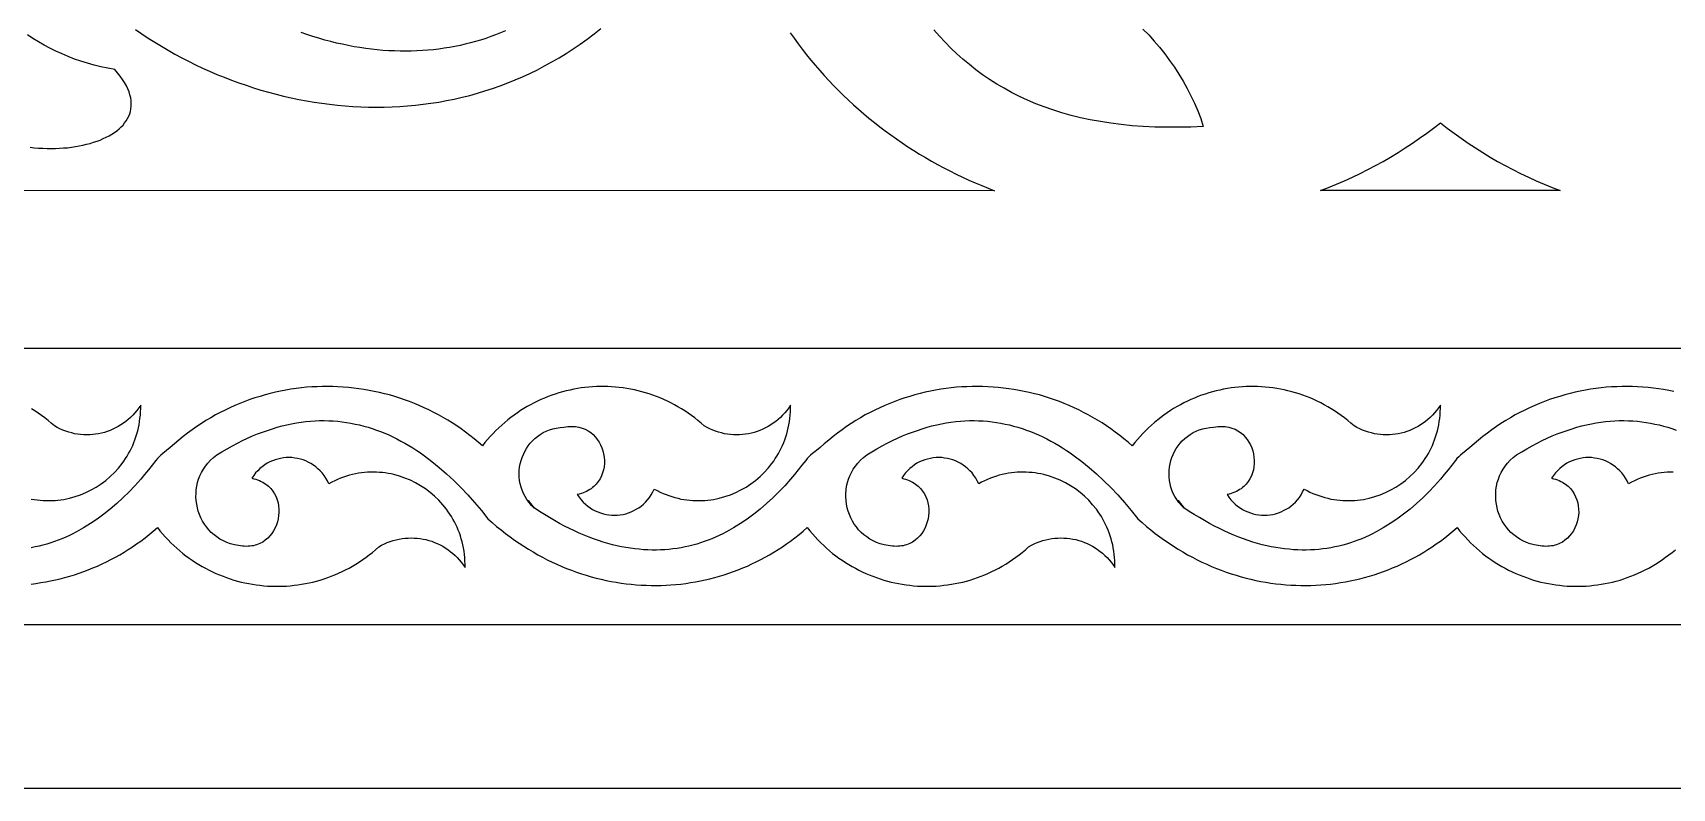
# Model space of a CAD drawing. Extents: x -445 to 570, y -1313 to 85.
# Drawn here: x -112 to 18.4, y -85 to -24.9 of the extents above; entities that cross this region are included whole.
import ezdxf

# ---------------------------------------------------------------- set-up
doc = ezdxf.new("R2010")
doc.units = 0
doc.layers.add('LAYER_1', color=18, linetype='CONTINUOUS')

msp = doc.modelspace()

# ---------------------------------------------------------------- linework, layer by layer
at = {"layer": 'LAYER_1'}
for points in [[(-445, -85), (445, -85), (445, 85), (-445, 85)], [(0, -32.1), (0.54, -32.52), (1.09, -32.93), (1.65, -33.33), (2.22, -33.72), (2.79, -34.1), (3.37, -34.47), (3.96, -34.82), (4.55, -35.17), (5.15, -35.5), (5.76, -35.82), (6.38, -36.13), (7, -36.42), (7.63, -36.71), (8.26, -36.98), (8.9, -37.25), (9.54, -37.49), (0, -37.49), (-9.54, -37.49), (-8.89, -37.25), (-8.26, -36.98), (-7.62, -36.71), (-7, -36.42), (-6.37, -36.13), (-5.76, -35.82), (-5.15, -35.5), (-4.55, -35.17), (-3.96, -34.82), (-3.37, -34.47), (-2.79, -34.1), (-2.21, -33.72), (-1.65, -33.33), (-1.09, -32.93), (-0.54, -32.52)]]:
    msp.add_lwpolyline(points, close=True, dxfattribs=at)
for points in [[(-103.81, -24.69), (-103.31, -25.03), (-102.79, -25.37), (-102.27, -25.7), (-101.75, -26.02), (-101.22, -26.33), (-100.68, -26.64), (-100.13, -26.93), (-99.58, -27.21), (-99.03, -27.49), (-98.47, -27.75), (-97.91, -28), (-97.34, -28.25), (-96.76, -28.48), (-96.18, -28.71), (-95.6, -28.92), (-95.01, -29.12), (-94.42, -29.32), (-93.83, -29.5), (-93.23, -29.67), (-92.63, -29.83), (-92.03, -29.98), (-91.43, -30.12), (-90.82, -30.24), (-90.21, -30.36), (-89.6, -30.46), (-88.98, -30.55), (-88.37, -30.63), (-87.75, -30.7), (-87.13, -30.76), (-86.51, -30.8), (-85.89, -30.83), (-85.27, -30.85), (-84.65, -30.86), (-84.02, -30.85), (-83.4, -30.83), (-82.78, -30.8), (-82.16, -30.76), (-81.54, -30.7), (-80.92, -30.63), (-80.3, -30.54), (-79.68, -30.45), (-79.06, -30.33), (-78.45, -30.21), (-77.83, -30.07), (-77.22, -29.92), (-76.61, -29.75), (-76.01, -29.57), (-75.4, -29.37), (-74.8, -29.16), (-74.2, -28.93), (-73.61, -28.69), (-73.01, -28.44), (-72.43, -28.17), (-71.84, -27.88), (-71.26, -27.58), (-70.69, -27.26), (-70.11, -26.93), (-69.55, -26.59), (-68.98, -26.22), (-68.43, -25.84), (-67.87, -25.45), (-67.33, -25.04), (-66.79, -24.61)], [(-23.66, -24.65), (-23.2, -25.12), (-22.76, -25.6), (-22.34, -26.1), (-21.93, -26.62), (-21.54, -27.14), (-21.16, -27.68), (-20.81, -28.23), (-20.47, -28.79), (-20.15, -29.37), (-19.85, -29.95), (-19.57, -30.55), (-19.31, -31.16), (-19.07, -31.77), (-18.86, -32.4), (-19.86, -32.44), (-20.84, -32.46), (-21.8, -32.46), (-22.73, -32.44), (-23.64, -32.4), (-24.53, -32.33), (-25.39, -32.24), (-26.23, -32.14), (-27.05, -32.01), (-27.85, -31.86), (-28.62, -31.7), (-29.38, -31.51), (-30.11, -31.31), (-30.82, -31.08), (-31.52, -30.84), (-32.19, -30.58), (-32.85, -30.3), (-33.49, -30.01), (-34.11, -29.69), (-34.71, -29.36), (-35.3, -29.02), (-35.86, -28.66), (-36.42, -28.28), (-36.95, -27.88), (-37.47, -27.47), (-37.98, -27.05), (-38.47, -26.61), (-38.95, -26.16), (-39.41, -25.69), (-39.86, -25.21), (-40.3, -24.72)], [(-51.74, -24.94), (-51.42, -25.38), (-51.1, -25.82), (-50.77, -26.26), (-50.43, -26.69), (-50.09, -27.11), (-49.74, -27.53), (-49.38, -27.94), (-49.02, -28.35), (-48.65, -28.75), (-48.27, -29.14), (-47.89, -29.53), (-47.5, -29.91), (-47.1, -30.29), (-46.7, -30.66), (-46.29, -31.02), (-45.88, -31.38), (-45.46, -31.73), (-45.03, -32.07), (-44.6, -32.41), (-44.16, -32.74), (-43.72, -33.07), (-43.27, -33.38), (-42.82, -33.69), (-42.36, -34), (-41.9, -34.3), (-41.43, -34.59), (-40.96, -34.87), (-40.48, -35.15), (-40, -35.41), (-39.51, -35.68), (-39.02, -35.93), (-38.52, -36.18), (-38.02, -36.42), (-37.52, -36.65), (-37.01, -36.87), (-36.49, -37.09), (-35.98, -37.3), (-35.46, -37.5), (-189.4, -37.49)], [(-112.2, -34.04), (-111.86, -34.08), (-111.52, -34.11), (-111.18, -34.13), (-110.84, -34.14), (-110.51, -34.14), (-110.18, -34.14), (-109.85, -34.12), (-109.53, -34.1), (-109.21, -34.08), (-108.89, -34.04), (-108.59, -33.99), (-108.28, -33.94), (-107.99, -33.88), (-107.7, -33.81), (-107.41, -33.74), (-107.14, -33.65), (-106.87, -33.56), (-106.62, -33.47), (-106.37, -33.36), (-106.13, -33.25), (-105.91, -33.13), (-105.69, -33.01), (-105.49, -32.87), (-105.3, -32.73), (-105.12, -32.59), (-104.96, -32.43), (-104.8, -32.28), (-104.67, -32.11), (-104.54, -31.94), (-104.44, -31.76), (-104.35, -31.58), (-104.27, -31.39), (-104.21, -31.19), (-104.17, -30.99), (-104.15, -30.78), (-104.15, -30.56), (-104.16, -30.34), (-104.19, -30.12), (-104.25, -29.89), (-104.32, -29.65), (-104.42, -29.41), (-104.53, -29.16), (-104.67, -28.91), (-104.83, -28.66), (-105.02, -28.39), (-105.23, -28.13), (-105.46, -27.86), (-106.01, -27.76), (-106.56, -27.64), (-107.1, -27.51), (-107.63, -27.37), (-108.15, -27.21), (-108.66, -27.03), (-109.16, -26.84), (-109.65, -26.63), (-110.14, -26.41), (-110.61, -26.18), (-111.07, -25.93), (-111.52, -25.67), (-111.97, -25.4), (-112.4, -25.11)], [(-74.38, -24.79), (-74.77, -24.95), (-75.16, -25.1), (-75.55, -25.25), (-75.95, -25.39), (-76.35, -25.52), (-76.75, -25.64), (-77.16, -25.75), (-77.57, -25.85), (-77.99, -25.95), (-78.41, -26.04), (-78.83, -26.11), (-79.25, -26.18), (-79.68, -26.24), (-80.11, -26.29), (-80.55, -26.33), (-80.98, -26.36), (-81.42, -26.39), (-81.87, -26.4), (-82.31, -26.41), (-82.76, -26.4), (-83.21, -26.39), (-83.66, -26.37), (-84.12, -26.34), (-84.57, -26.3), (-85.03, -26.25), (-85.49, -26.19), (-85.95, -26.12), (-86.42, -26.05), (-86.88, -25.96), (-87.35, -25.86), (-87.81, -25.76), (-88.28, -25.64), (-88.75, -25.52), (-89.22, -25.38), (-89.69, -25.24), (-90.17, -25.09), (-90.64, -24.93)], [(-206.79, -50.01), (-155.09, -50.01), (-103.39, -50.01), (-51.7, -50.01), (0, -50.01), (51.7, -50.01)], [(18.58, -53.45), (18.17, -53.37), (17.76, -53.3), (17.35, -53.24), (16.94, -53.19), (16.53, -53.14), (16.11, -53.11), (15.69, -53.08), (15.28, -53.07), (14.86, -53.06), (14.45, -53.07), (14.03, -53.08), (13.61, -53.1), (13.2, -53.13), (12.78, -53.18), (12.37, -53.23), (11.95, -53.29), (11.54, -53.36), (11.13, -53.43), (10.71, -53.52), (10.31, -53.62), (9.9, -53.73), (9.49, -53.85), (9.09, -53.97), (8.69, -54.11), (8.29, -54.26), (7.89, -54.41), (7.5, -54.58), (7.1, -54.75), (6.72, -54.94), (6.33, -55.13), (5.95, -55.33), (5.57, -55.55), (5.2, -55.77), (4.82, -56.01), (4.46, -56.25), (4.09, -56.5), (3.74, -56.77), (3.38, -57.04), (3.03, -57.32), (2.69, -57.61), (2.35, -57.92), (2.05, -58.16), (1.75, -58.4), (1.6, -58.53), (1.46, -58.66), (1.32, -58.79), (1.2, -58.94), (0.91, -59.33), (0.61, -59.7), (0.31, -60.07), (0, -60.43), (-0.46, -60.95), (-0.93, -61.44), (-1.41, -61.92), (-1.91, -62.38), (-2.41, -62.81), (-2.93, -63.22), (-3.46, -63.61), (-4, -63.97), (-4.55, -64.31), (-5.11, -64.63), (-5.39, -64.77), (-5.68, -64.91), (-5.97, -65.04), (-6.26, -65.17), (-6.56, -65.28), (-6.86, -65.39), (-7.16, -65.49), (-7.47, -65.59), (-7.77, -65.67), (-8.08, -65.75), (-8.4, -65.82), (-8.71, -65.88), (-9.03, -65.94), (-9.36, -65.98), (-9.68, -66.02), (-10.01, -66.04), (-10.34, -66.06), (-10.67, -66.07), (-11.01, -66.07), (-11.35, -66.06), (-11.69, -66.04), (-12.04, -66.01), (-12.39, -65.98), (-12.74, -65.93), (-13.09, -65.87), (-13.45, -65.8), (-13.81, -65.72), (-14.18, -65.64), (-14.54, -65.54), (-14.91, -65.43), (-15.28, -65.31), (-15.66, -65.18), (-16.04, -65.04), (-16.42, -64.88), (-16.8, -64.72), (-17.19, -64.54), (-17.58, -64.36), (-17.97, -64.16), (-18.37, -63.95), (-18.77, -63.73), (-19.17, -63.49), (-19.58, -63.25), (-19.99, -62.99), (-20.4, -62.72), (-20.87, -62.14), (-20.39, -62.74), (-20.6, -62.52), (-20.8, -62.3), (-20.97, -62.06), (-21.12, -61.82), (-21.25, -61.57), (-21.36, -61.32), (-21.44, -61.06), (-21.51, -60.8), (-21.56, -60.53), (-21.58, -60.27), (-21.59, -60), (-21.58, -59.74), (-21.55, -59.48), (-21.5, -59.22), (-21.44, -58.96), (-21.36, -58.71), (-21.26, -58.47), (-21.14, -58.23), (-21.01, -58), (-20.86, -57.78), (-20.7, -57.58), (-20.53, -57.38), (-20.34, -57.2), (-20.13, -57.03), (-19.91, -56.87), (-19.68, -56.73), (-19.44, -56.61), (-19.18, -56.51), (-18.91, -56.43), (-18.63, -56.37), (-18.34, -56.32), (-18.04, -56.3), (-17.87, -56.28), (-17.71, -56.25), (-17.56, -56.24), (-17.41, -56.24), (-17.26, -56.24), (-17.12, -56.25), (-16.98, -56.27), (-16.84, -56.3), (-16.58, -56.37), (-16.33, -56.47), (-16.11, -56.59), (-15.9, -56.73), (-15.7, -56.89), (-15.53, -57.08), (-15.37, -57.27), (-15.23, -57.49), (-15.11, -57.71), (-15.01, -57.94), (-14.93, -58.19), (-14.87, -58.43), (-14.83, -58.69), (-14.81, -58.94), (-14.81, -59.2), (-14.84, -59.45), (-14.88, -59.7), (-14.95, -59.94), (-15.04, -60.18), (-15.16, -60.41), (-15.3, -60.63), (-15.46, -60.83), (-15.65, -61.02), (-15.75, -61.1), (-15.86, -61.19), (-15.97, -61.26), (-16.09, -61.34), (-16.22, -61.4), (-16.36, -61.47), (-16.5, -61.52), (-16.65, -61.57), (-16.8, -61.62), (-16.96, -61.65), (-16.82, -61.87), (-16.66, -62.07), (-16.49, -62.25), (-16.32, -62.42), (-16.14, -62.58), (-15.94, -62.72), (-15.74, -62.84), (-15.54, -62.95), (-15.33, -63.04), (-15.11, -63.12), (-14.9, -63.19), (-14.67, -63.24), (-14.45, -63.27), (-14.23, -63.29), (-14, -63.3), (-13.77, -63.29), (-13.55, -63.27), (-13.33, -63.23), (-13.11, -63.18), (-12.89, -63.11), (-12.68, -63.03), (-12.47, -62.93), (-12.27, -62.83), (-12.07, -62.7), (-11.89, -62.57), (-11.71, -62.41), (-11.53, -62.25), (-11.37, -62.07), (-11.22, -61.88), (-11.08, -61.67), (-10.96, -61.45), (-10.84, -61.22), (-10.61, -61.34), (-10.38, -61.46), (-10.14, -61.56), (-9.91, -61.66), (-9.67, -61.74), (-9.43, -61.82), (-9.2, -61.89), (-8.96, -61.95), (-8.72, -62.01), (-8.48, -62.05), (-8.24, -62.08), (-8, -62.11), (-7.77, -62.13), (-7.53, -62.14), (-7.29, -62.14), (-7.06, -62.14), (-6.82, -62.12), (-6.59, -62.1), (-6.36, -62.08), (-6.13, -62.04), (-5.9, -62), (-5.67, -61.95), (-5.22, -61.82), (-4.78, -61.67), (-4.36, -61.49), (-3.94, -61.29), (-3.54, -61.06), (-3.15, -60.8), (-2.78, -60.53), (-2.43, -60.22), (-2.09, -59.9), (-1.78, -59.55), (-1.48, -59.19), (-1.34, -59), (-1.21, -58.8), (-1.08, -58.6), (-0.96, -58.39), (-0.85, -58.19), (-0.74, -57.97), (-0.64, -57.75), (-0.54, -57.53), (-0.46, -57.3), (-0.38, -57.07), (-0.3, -56.84), (-0.24, -56.6), (-0.18, -56.35), (-0.13, -56.11), (-0.09, -55.86), (-0.05, -55.6), (-0.03, -55.35), (-0.01, -55.09), (0, -54.82), (0, -54.56), (-0.15, -54.77), (-0.3, -54.97), (-0.46, -55.17), (-0.63, -55.35), (-0.81, -55.53), (-0.99, -55.69), (-1.18, -55.84), (-1.37, -55.99), (-1.58, -56.12), (-1.78, -56.25), (-2, -56.36), (-2.21, -56.46), (-2.43, -56.56), (-2.66, -56.64), (-2.88, -56.71), (-3.11, -56.77), (-3.35, -56.82), (-3.58, -56.86), (-3.82, -56.89), (-4.06, -56.9), (-4.3, -56.91), (-4.54, -56.9), (-4.78, -56.89), (-5.01, -56.86), (-5.25, -56.82), (-5.49, -56.76), (-5.73, -56.7), (-5.96, -56.62), (-6.19, -56.53), (-6.42, -56.43), (-6.65, -56.32), (-6.87, -56.2), (-7.12, -55.98), (-7.37, -55.77), (-7.63, -55.56), (-7.89, -55.37), (-8.15, -55.18), (-8.42, -55), (-8.69, -54.83), (-8.96, -54.67), (-9.24, -54.51), (-9.52, -54.37), (-9.8, -54.23), (-10.08, -54.1), (-10.37, -53.97), (-10.66, -53.86), (-10.95, -53.75), (-11.24, -53.65), (-11.53, -53.56), (-11.83, -53.48), (-12.13, -53.4), (-12.42, -53.33), (-12.72, -53.27), (-13.02, -53.22), (-13.33, -53.17), (-13.63, -53.14), (-13.93, -53.11), (-14.23, -53.08), (-14.54, -53.07), (-14.84, -53.06), (-15.14, -53.06), (-15.44, -53.07), (-15.75, -53.09), (-16.05, -53.11), (-16.35, -53.14), (-16.65, -53.18), (-16.95, -53.23), (-17.25, -53.28), (-17.54, -53.35), (-17.84, -53.41), (-18.13, -53.49), (-18.43, -53.57), (-18.72, -53.67), (-19, -53.76), (-19.29, -53.87), (-19.57, -53.98), (-19.85, -54.11), (-20.13, -54.23), (-20.41, -54.37), (-20.68, -54.51), (-20.95, -54.66), (-21.22, -54.82), (-21.48, -54.98), (-21.74, -55.16), (-21.99, -55.34), (-22.25, -55.52), (-22.49, -55.72), (-22.74, -55.92), (-22.98, -56.13), (-23.21, -56.34), (-23.44, -56.56), (-23.67, -56.79), (-23.89, -57.03), (-24.1, -57.27), (-24.31, -57.52), (-24.52, -57.78), (-24.84, -57.49), (-25.18, -57.22), (-25.51, -56.95), (-25.86, -56.69), (-26.21, -56.44), (-26.56, -56.2), (-26.92, -55.96), (-27.28, -55.74), (-27.64, -55.52), (-28.01, -55.32), (-28.39, -55.12), (-28.76, -54.93), (-29.14, -54.75), (-29.53, -54.58), (-29.92, -54.42), (-30.31, -54.26), (-30.7, -54.12), (-31.1, -53.99), (-31.5, -53.86), (-31.9, -53.74), (-32.3, -53.64), (-32.71, -53.54), (-33.11, -53.45), (-33.52, -53.37), (-33.93, -53.3), (-34.34, -53.24), (-34.76, -53.19), (-35.17, -53.14), (-35.59, -53.11), (-36, -53.08), (-36.42, -53.07), (-36.83, -53.06), (-37.25, -53.07), (-37.67, -53.08), (-38.08, -53.1), (-38.5, -53.13), (-38.92, -53.18), (-39.33, -53.23), (-39.75, -53.29), (-40.16, -53.36), (-40.57, -53.43), (-40.98, -53.52), (-41.39, -53.62), (-41.8, -53.73), (-42.2, -53.85), (-42.61, -53.97), (-43.01, -54.11), (-43.41, -54.26), (-43.81, -54.41), (-44.2, -54.58), (-44.59, -54.75), (-44.98, -54.94), (-45.37, -55.13), (-45.75, -55.33), (-46.13, -55.55), (-46.5, -55.77), (-46.87, -56.01), (-47.24, -56.25), (-47.6, -56.5), (-47.96, -56.77), (-48.31, -57.04), (-48.66, -57.32), (-49.01, -57.61), (-49.35, -57.92), (-49.64, -58.16), (-49.95, -58.4), (-50.1, -58.53), (-50.24, -58.66), (-50.37, -58.79), (-50.49, -58.94), (-50.79, -59.33), (-51.08, -59.7), (-51.39, -60.07), (-51.7, -60.43), (-52.16, -60.95), (-52.63, -61.44), (-53.11, -61.92), (-53.6, -62.38), (-54.11, -62.81), (-54.63, -63.22), (-55.15, -63.61), (-55.69, -63.97), (-56.24, -64.31), (-56.8, -64.63), (-57.09, -64.77), (-57.38, -64.91), (-57.67, -65.04), (-57.96, -65.17), (-58.26, -65.28), (-58.56, -65.39), (-58.86, -65.49), (-59.16, -65.59), (-59.47, -65.67), (-59.78, -65.75), (-60.09, -65.82), (-60.41, -65.88), (-60.73, -65.94), (-61.05, -65.98), (-61.38, -66.02), (-61.71, -66.04), (-62.04, -66.06), (-62.37, -66.07), (-62.71, -66.07), (-63.05, -66.06), (-63.39, -66.04), (-63.74, -66.01), (-64.08, -65.98), (-64.44, -65.93), (-64.79, -65.87), (-65.15, -65.8), (-65.51, -65.72), (-65.87, -65.64), (-66.24, -65.54), (-66.61, -65.43), (-66.98, -65.31), (-67.36, -65.18), (-67.73, -65.04), (-68.12, -64.88), (-68.5, -64.72), (-68.89, -64.54), (-69.28, -64.36), (-69.67, -64.16), (-70.07, -63.95), (-70.47, -63.73), (-70.87, -63.49), (-71.28, -63.25), (-71.68, -62.99), (-72.1, -62.72), (-72.57, -62.14), (-72.08, -62.74), (-72.3, -62.52), (-72.49, -62.3), (-72.67, -62.06), (-72.82, -61.82), (-72.95, -61.57), (-73.05, -61.32), (-73.14, -61.06), (-73.21, -60.8), (-73.25, -60.53), (-73.28, -60.27), (-73.29, -60), (-73.28, -59.74), (-73.25, -59.48), (-73.2, -59.22), (-73.13, -58.96), (-73.05, -58.71), (-72.95, -58.47), (-72.84, -58.23), (-72.71, -58), (-72.56, -57.78), (-72.4, -57.58), (-72.22, -57.38), (-72.03, -57.2), (-71.83, -57.03), (-71.61, -56.87), (-71.38, -56.73), (-71.13, -56.61), (-70.88, -56.51), (-70.61, -56.43), (-70.33, -56.37), (-70.03, -56.32), (-69.73, -56.3), (-69.57, -56.28), (-69.41, -56.25), (-69.26, -56.24), (-69.1, -56.24), (-68.96, -56.24), (-68.81, -56.25), (-68.67, -56.27), (-68.54, -56.3), (-68.27, -56.37), (-68.03, -56.47), (-67.8, -56.59), (-67.59, -56.73), (-67.4, -56.89), (-67.22, -57.08), (-67.07, -57.27), (-66.93, -57.49), (-66.81, -57.71), (-66.71, -57.94), (-66.63, -58.19), (-66.57, -58.43), (-66.53, -58.69), (-66.51, -58.94), (-66.51, -59.2), (-66.53, -59.45), (-66.58, -59.7), (-66.65, -59.94), (-66.74, -60.18), (-66.85, -60.41), (-66.99, -60.63), (-67.15, -60.83), (-67.34, -61.02), (-67.44, -61.1), (-67.55, -61.19), (-67.67, -61.26), (-67.79, -61.34), (-67.92, -61.4), (-68.05, -61.47), (-68.2, -61.52), (-68.34, -61.57), (-68.5, -61.62), (-68.66, -61.65), (-68.51, -61.87), (-68.36, -62.07), (-68.19, -62.25), (-68.02, -62.42), (-67.83, -62.58), (-67.64, -62.72), (-67.44, -62.84), (-67.24, -62.95), (-67.03, -63.04), (-66.81, -63.12), (-66.59, -63.19), (-66.37, -63.24), (-66.15, -63.27), (-65.92, -63.29), (-65.7, -63.3), (-65.47, -63.29), (-65.25, -63.27), (-65.02, -63.23), (-64.8, -63.18), (-64.59, -63.11), (-64.37, -63.03), (-64.17, -62.93), (-63.97, -62.83), (-63.77, -62.7), (-63.58, -62.57), (-63.4, -62.41), (-63.23, -62.25), (-63.07, -62.07), (-62.92, -61.88), (-62.78, -61.67), (-62.65, -61.45), (-62.54, -61.22), (-62.31, -61.34), (-62.07, -61.46), (-61.84, -61.56), (-61.6, -61.66), (-61.37, -61.74), (-61.13, -61.82), (-60.89, -61.89), (-60.65, -61.95), (-60.42, -62.01), (-60.18, -62.05), (-59.94, -62.08), (-59.7, -62.11), (-59.46, -62.13), (-59.23, -62.14), (-58.99, -62.14), (-58.75, -62.14), (-58.52, -62.12), (-58.28, -62.1), (-58.05, -62.08), (-57.82, -62.04), (-57.59, -62), (-57.37, -61.95), (-56.92, -61.82), (-56.48, -61.67), (-56.05, -61.49), (-55.64, -61.29), (-55.23, -61.06), (-54.85, -60.8), (-54.48, -60.53), (-54.12, -60.22), (-53.79, -59.9), (-53.47, -59.55), (-53.18, -59.19), (-53.04, -59), (-52.91, -58.8), (-52.78, -58.6), (-52.66, -58.39), (-52.54, -58.19), (-52.44, -57.97), (-52.34, -57.75), (-52.24, -57.53), (-52.15, -57.3), (-52.07, -57.07), (-52, -56.84), (-51.93, -56.6), (-51.88, -56.35), (-51.83, -56.11), (-51.78, -55.86), (-51.75, -55.6), (-51.72, -55.35), (-51.71, -55.09), (-51.7, -54.82), (-51.7, -54.56), (-51.84, -54.77), (-52, -54.97), (-52.16, -55.17), (-52.33, -55.35), (-52.5, -55.53), (-52.69, -55.69), (-52.88, -55.84), (-53.07, -55.99), (-53.27, -56.12), (-53.48, -56.25), (-53.69, -56.36), (-53.91, -56.46), (-54.13, -56.56), (-54.35, -56.64), (-54.58, -56.71), (-54.81, -56.77), (-55.04, -56.82), (-55.28, -56.86), (-55.52, -56.89), (-55.75, -56.9), (-55.99, -56.91), (-56.23, -56.9), (-56.47, -56.89), (-56.71, -56.86), (-56.95, -56.82), (-57.19, -56.76), (-57.42, -56.7), (-57.66, -56.62), (-57.89, -56.53), (-58.12, -56.43), (-58.34, -56.32), (-58.57, -56.2), (-58.82, -55.98), (-59.07, -55.77), (-59.32, -55.56), (-59.58, -55.37), (-59.85, -55.18), (-60.11, -55), (-60.38, -54.83), (-60.66, -54.67), (-60.93, -54.51), (-61.21, -54.37), (-61.49, -54.23), (-61.78, -54.1), (-62.06, -53.97), (-62.35, -53.86), (-62.64, -53.75), (-62.94, -53.65), (-63.23, -53.56), (-63.53, -53.48), (-63.82, -53.4), (-64.12, -53.33), (-64.42, -53.27), (-64.72, -53.22), (-65.02, -53.17), (-65.32, -53.14), (-65.63, -53.11), (-65.93, -53.08), (-66.23, -53.07), (-66.53, -53.06), (-66.84, -53.06), (-67.14, -53.07), (-67.44, -53.09), (-67.74, -53.11), (-68.05, -53.14), (-68.35, -53.18), (-68.65, -53.23), (-68.94, -53.28), (-69.24, -53.35), (-69.54, -53.41), (-69.83, -53.49), (-70.12, -53.57), (-70.41, -53.67), (-70.7, -53.76), (-70.99, -53.87), (-71.27, -53.98), (-71.55, -54.11), (-71.83, -54.23), (-72.1, -54.37), (-72.38, -54.51), (-72.65, -54.66), (-72.91, -54.82), (-73.18, -54.98), (-73.43, -55.16), (-73.69, -55.34), (-73.94, -55.52), (-74.19, -55.72), (-74.43, -55.92), (-74.67, -56.13), (-74.91, -56.34), (-75.14, -56.56), (-75.36, -56.79), (-75.58, -57.03), (-75.8, -57.27), (-76.01, -57.52), (-76.21, -57.78), (-76.54, -57.49), (-76.87, -57.22), (-77.21, -56.95), (-77.55, -56.69), (-77.9, -56.44), (-78.25, -56.2), (-78.61, -55.96), (-78.97, -55.74), (-79.34, -55.52), (-79.71, -55.32), (-80.08, -55.12), (-80.46, -54.93), (-80.84, -54.75), (-81.23, -54.58), (-81.61, -54.42), (-82, -54.26), (-82.4, -54.12), (-82.79, -53.99), (-83.19, -53.86), (-83.59, -53.74), (-84, -53.64), (-84.4, -53.54), (-84.81, -53.45), (-85.22, -53.37), (-85.63, -53.3), (-86.04, -53.24), (-86.45, -53.19), (-86.87, -53.14), (-87.28, -53.11), (-87.7, -53.08), (-88.11, -53.07), (-88.53, -53.06), (-88.95, -53.07), (-89.36, -53.08), (-89.78, -53.1), (-90.2, -53.13), (-90.61, -53.18), (-91.03, -53.23), (-91.44, -53.29), (-91.86, -53.36), (-92.27, -53.43), (-92.68, -53.52), (-93.09, -53.62), (-93.5, -53.73), (-93.9, -53.85), (-94.31, -53.97), (-94.71, -54.11), (-95.11, -54.26), (-95.5, -54.41), (-95.9, -54.58), (-96.29, -54.75), (-96.68, -54.94), (-97.06, -55.13), (-97.44, -55.33), (-97.82, -55.55), (-98.2, -55.77), (-98.57, -56.01), (-98.94, -56.25), (-99.3, -56.5), (-99.66, -56.77), (-100.01, -57.04), (-100.36, -57.32), (-100.7, -57.61), (-101.04, -57.92), (-101.34, -58.16), (-101.64, -58.4), (-101.79, -58.53), (-101.93, -58.66), (-102.07, -58.79), (-102.19, -58.94), (-102.48, -59.33), (-102.78, -59.7), (-103.08, -60.07), (-103.39, -60.43), (-103.85, -60.95), (-104.32, -61.44), (-104.81, -61.92), (-105.3, -62.38), (-105.81, -62.81), (-106.32, -63.22), (-106.85, -63.61), (-107.39, -63.97), (-107.94, -64.31), (-108.5, -64.63), (-108.78, -64.77), (-109.07, -64.91), (-109.36, -65.04), (-109.66, -65.17), (-109.95, -65.28), (-110.25, -65.39), (-110.55, -65.49), (-110.86, -65.59), (-111.17, -65.67), (-111.48, -65.75), (-111.79, -65.82), (-112.11, -65.88)], [(-112.11, -62.01), (-111.87, -62.05), (-111.64, -62.08), (-111.4, -62.11), (-111.16, -62.13), (-110.92, -62.14), (-110.69, -62.14), (-110.45, -62.14), (-110.21, -62.12), (-109.98, -62.1), (-109.75, -62.08), (-109.52, -62.04), (-109.29, -62), (-109.06, -61.95), (-108.61, -61.82), (-108.18, -61.67), (-107.75, -61.49), (-107.33, -61.29), (-106.93, -61.06), (-106.54, -60.8), (-106.17, -60.53), (-105.82, -60.22), (-105.48, -59.9), (-105.17, -59.55), (-104.87, -59.19), (-104.74, -59), (-104.6, -58.8), (-104.48, -58.6), (-104.36, -58.39), (-104.24, -58.19), (-104.13, -57.97), (-104.03, -57.75), (-103.94, -57.53), (-103.85, -57.3), (-103.77, -57.07), (-103.7, -56.84), (-103.63, -56.6), (-103.57, -56.35), (-103.52, -56.11), (-103.48, -55.86), (-103.45, -55.6), (-103.42, -55.35), (-103.4, -55.09), (-103.39, -54.82), (-103.39, -54.56), (-103.54, -54.77), (-103.69, -54.97), (-103.85, -55.17), (-104.02, -55.35), (-104.2, -55.53), (-104.38, -55.69), (-104.57, -55.84), (-104.77, -55.99), (-104.97, -56.12), (-105.18, -56.25), (-105.39, -56.36), (-105.6, -56.46), (-105.83, -56.56), (-106.05, -56.64), (-106.28, -56.71), (-106.51, -56.77), (-106.74, -56.82), (-106.98, -56.86), (-107.21, -56.89), (-107.45, -56.9), (-107.69, -56.91), (-107.93, -56.9), (-108.17, -56.89), (-108.41, -56.86), (-108.65, -56.82), (-108.88, -56.76), (-109.12, -56.7), (-109.35, -56.62), (-109.59, -56.53), (-109.82, -56.43), (-110.04, -56.32), (-110.26, -56.2), (-110.51, -55.98), (-110.76, -55.77), (-111.02, -55.56), (-111.28, -55.37), (-111.54, -55.18), (-111.81, -55), (-112.08, -54.83)], [(-112.12, -68.77), (-111.73, -68.72), (-111.34, -68.66), (-110.95, -68.6), (-110.57, -68.52), (-110.18, -68.44), (-109.8, -68.35), (-109.42, -68.25), (-109.04, -68.15), (-108.67, -68.03), (-108.29, -67.91), (-107.92, -67.78), (-107.56, -67.64), (-107.19, -67.49), (-106.83, -67.34), (-106.47, -67.17), (-106.11, -67), (-105.76, -66.82), (-105.41, -66.64), (-105.06, -66.44), (-104.72, -66.24), (-104.38, -66.03), (-104.05, -65.81), (-103.72, -65.58), (-103.39, -65.35), (-103.05, -65.09), (-102.72, -64.83), (-102.39, -64.56), (-102.07, -64.28), (-101.86, -64.53), (-101.65, -64.78), (-101.44, -65.02), (-101.22, -65.26), (-100.99, -65.49), (-100.76, -65.71), (-100.53, -65.92), (-100.29, -66.13), (-100.04, -66.33), (-99.8, -66.52), (-99.54, -66.7), (-99.29, -66.88), (-99.03, -67.05), (-98.77, -67.21), (-98.5, -67.37), (-98.23, -67.52), (-97.96, -67.66), (-97.68, -67.8), (-97.41, -67.92), (-97.13, -68.04), (-96.84, -68.15), (-96.56, -68.26), (-96.27, -68.36), (-95.98, -68.45), (-95.69, -68.53), (-95.4, -68.61), (-95.1, -68.67), (-94.8, -68.73), (-94.51, -68.79), (-94.21, -68.83), (-93.91, -68.87), (-93.61, -68.9), (-93.31, -68.93), (-93.01, -68.94), (-92.7, -68.95), (-92.4, -68.95), (-92.1, -68.94), (-91.8, -68.93), (-91.5, -68.9), (-91.19, -68.87), (-90.89, -68.84), (-90.59, -68.79), (-90.29, -68.74), (-89.99, -68.68), (-89.7, -68.61), (-89.4, -68.53), (-89.11, -68.45), (-88.81, -68.36), (-88.52, -68.26), (-88.23, -68.15), (-87.94, -68.03), (-87.66, -67.91), (-87.38, -67.78), (-87.1, -67.64), (-86.82, -67.5), (-86.54, -67.34), (-86.27, -67.18), (-86, -67.01), (-85.73, -66.83), (-85.47, -66.64), (-85.21, -66.45), (-84.96, -66.25), (-84.71, -66.04), (-84.46, -65.82), (-84.24, -65.69), (-84.01, -65.58), (-83.78, -65.48), (-83.55, -65.39), (-83.31, -65.31), (-83.08, -65.25), (-82.84, -65.2), (-82.6, -65.16), (-82.36, -65.13), (-82.12, -65.11), (-81.88, -65.1), (-81.64, -65.11), (-81.41, -65.13), (-81.17, -65.15), (-80.93, -65.19), (-80.7, -65.24), (-80.47, -65.3), (-80.24, -65.37), (-80.02, -65.46), (-79.8, -65.55), (-79.58, -65.65), (-79.37, -65.77), (-79.16, -65.89), (-78.96, -66.02), (-78.77, -66.17), (-78.58, -66.32), (-78.39, -66.49), (-78.22, -66.66), (-78.05, -66.85), (-77.89, -67.04), (-77.73, -67.24), (-77.59, -67.45), (-77.59, -67.19), (-77.6, -66.93), (-77.61, -66.67), (-77.64, -66.41), (-77.67, -66.15), (-77.72, -65.9), (-77.77, -65.66), (-77.82, -65.42), (-77.89, -65.18), (-77.96, -64.94), (-78.04, -64.71), (-78.13, -64.48), (-78.23, -64.26), (-78.33, -64.04), (-78.43, -63.83), (-78.55, -63.62), (-78.67, -63.41), (-78.8, -63.21), (-78.93, -63.02), (-79.07, -62.83), (-79.36, -62.46), (-79.68, -62.11), (-80.01, -61.79), (-80.37, -61.49), (-80.74, -61.21), (-81.13, -60.95), (-81.53, -60.72), (-81.94, -60.52), (-82.37, -60.34), (-82.81, -60.19), (-83.26, -60.07), (-83.48, -60.02), (-83.71, -59.97), (-83.94, -59.94), (-84.17, -59.91), (-84.41, -59.89), (-84.64, -59.88), (-84.88, -59.87), (-85.12, -59.87), (-85.35, -59.88), (-85.59, -59.9), (-85.83, -59.93), (-86.07, -59.96), (-86.31, -60.01), (-86.54, -60.06), (-86.78, -60.12), (-87.02, -60.19), (-87.26, -60.27), (-87.49, -60.36), (-87.73, -60.45), (-87.96, -60.56), (-88.2, -60.67), (-88.43, -60.8), (-88.54, -60.56), (-88.67, -60.34), (-88.81, -60.13), (-88.96, -59.94), (-89.12, -59.76), (-89.29, -59.6), (-89.47, -59.45), (-89.66, -59.31), (-89.86, -59.19), (-90.06, -59.08), (-90.26, -58.98), (-90.48, -58.9), (-90.69, -58.84), (-90.91, -58.78), (-91.14, -58.75), (-91.36, -58.72), (-91.59, -58.71), (-91.81, -58.72), (-92.04, -58.74), (-92.26, -58.78), (-92.48, -58.83), (-92.7, -58.89), (-92.92, -58.97), (-93.13, -59.06), (-93.33, -59.17), (-93.53, -59.3), (-93.72, -59.44), (-93.91, -59.59), (-94.08, -59.76), (-94.25, -59.94), (-94.4, -60.14), (-94.55, -60.36), (-94.39, -60.4), (-94.23, -60.44), (-94.09, -60.49), (-93.94, -60.55), (-93.81, -60.61), (-93.68, -60.68), (-93.56, -60.75), (-93.44, -60.83), (-93.23, -61), (-93.05, -61.18), (-92.88, -61.39), (-92.74, -61.6), (-92.63, -61.83), (-92.54, -62.07), (-92.47, -62.31), (-92.42, -62.56), (-92.4, -62.82), (-92.4, -63.07), (-92.42, -63.33), (-92.46, -63.58), (-92.52, -63.83), (-92.6, -64.07), (-92.7, -64.3), (-92.82, -64.53), (-92.96, -64.74), (-93.11, -64.94), (-93.29, -65.12), (-93.48, -65.28), (-93.69, -65.43), (-93.92, -65.55), (-94.17, -65.64), (-94.29, -65.68), (-94.43, -65.72), (-94.56, -65.74), (-94.7, -65.76), (-94.85, -65.77), (-94.99, -65.78), (-95.15, -65.77), (-95.3, -65.76), (-95.46, -65.74), (-95.62, -65.71), (-95.94, -65.65), (-96.25, -65.57), (-96.55, -65.46), (-96.82, -65.34), (-97.09, -65.19), (-97.33, -65.03), (-97.56, -64.86), (-97.78, -64.66), (-97.98, -64.45), (-98.16, -64.23), (-98.33, -64), (-98.47, -63.76), (-98.6, -63.5), (-98.71, -63.24), (-98.81, -62.97), (-98.88, -62.7), (-98.94, -62.42), (-98.98, -62.14), (-99, -61.85), (-98.99, -61.57), (-98.97, -61.28), (-98.93, -61), (-98.87, -60.71), (-98.79, -60.44), (-98.68, -60.16), (-98.56, -59.9), (-98.41, -59.64), (-98.24, -59.39), (-98.05, -59.15), (-97.84, -58.92), (-97.6, -58.71), (-97.34, -58.5), (-96.93, -58.25), (-96.51, -58.01), (-96.1, -57.78), (-95.7, -57.57), (-95.29, -57.37), (-94.89, -57.18), (-94.49, -57), (-94.09, -56.84), (-93.7, -56.69), (-93.31, -56.55), (-92.92, -56.42), (-92.53, -56.31), (-92.15, -56.2), (-91.76, -56.11), (-91.39, -56.03), (-91.01, -55.96), (-90.63, -55.9), (-90.26, -55.86), (-89.89, -55.82), (-89.52, -55.8), (-89.16, -55.78), (-88.8, -55.78), (-88.44, -55.79), (-88.08, -55.8), (-87.72, -55.83), (-87.37, -55.87), (-87.02, -55.92), (-86.67, -55.98), (-86.33, -56.05), (-85.98, -56.12), (-85.64, -56.21), (-85.31, -56.31), (-84.97, -56.41), (-84.64, -56.53), (-84.31, -56.65), (-83.98, -56.78), (-83.65, -56.92), (-83.33, -57.07), (-83.01, -57.23), (-82.69, -57.4), (-82.37, -57.57), (-82.06, -57.76), (-81.75, -57.95), (-81.44, -58.15), (-81.13, -58.35), (-80.83, -58.57), (-80.23, -59.02), (-79.64, -59.5), (-79.06, -60.01), (-78.48, -60.54), (-77.92, -61.1), (-77.37, -61.69), (-76.83, -62.3), (-76.29, -62.93), (-75.77, -63.58), (-75.43, -63.89), (-75.08, -64.19), (-74.73, -64.47), (-74.37, -64.75), (-74.01, -65.02), (-73.65, -65.28), (-73.29, -65.53), (-72.92, -65.77), (-72.55, -66), (-72.18, -66.22), (-71.81, -66.44), (-71.43, -66.64), (-71.05, -66.84), (-70.67, -67.02), (-70.28, -67.2), (-69.9, -67.37), (-69.51, -67.53), (-69.12, -67.68), (-68.73, -67.82), (-68.34, -67.95), (-67.95, -68.07), (-67.56, -68.19), (-67.16, -68.3), (-66.77, -68.39), (-66.37, -68.48), (-65.97, -68.56), (-65.58, -68.63), (-65.18, -68.69), (-64.78, -68.75), (-64.38, -68.79), (-63.98, -68.83), (-63.59, -68.85), (-63.19, -68.87), (-62.79, -68.88), (-62.4, -68.89), (-62, -68.88), (-61.6, -68.86), (-61.21, -68.84), (-60.82, -68.81), (-60.43, -68.77), (-60.03, -68.72), (-59.65, -68.66), (-59.26, -68.6), (-58.87, -68.52), (-58.49, -68.44), (-58.11, -68.35), (-57.73, -68.25), (-57.35, -68.15), (-56.97, -68.03), (-56.6, -67.91), (-56.23, -67.78), (-55.86, -67.64), (-55.49, -67.49), (-55.13, -67.34), (-54.77, -67.17), (-54.42, -67), (-54.06, -66.82), (-53.71, -66.64), (-53.37, -66.44), (-53.03, -66.24), (-52.69, -66.03), (-52.35, -65.81), (-52.02, -65.58), (-51.7, -65.35), (-51.36, -65.09), (-51.02, -64.83), (-50.69, -64.56), (-50.37, -64.28), (-50.17, -64.53), (-49.96, -64.78), (-49.74, -65.02), (-49.52, -65.26), (-49.29, -65.49), (-49.06, -65.71), (-48.83, -65.92), (-48.59, -66.13), (-48.35, -66.33), (-48.1, -66.52), (-47.85, -66.7), (-47.59, -66.88), (-47.33, -67.05), (-47.07, -67.21), (-46.8, -67.37), (-46.54, -67.52), (-46.26, -67.66), (-45.99, -67.8), (-45.71, -67.92), (-45.43, -68.04), (-45.15, -68.15), (-44.86, -68.26), (-44.57, -68.36), (-44.28, -68.45), (-43.99, -68.53), (-43.7, -68.61), (-43.4, -68.67), (-43.11, -68.73), (-42.81, -68.79), (-42.51, -68.83), (-42.21, -68.87), (-41.91, -68.9), (-41.61, -68.93), (-41.31, -68.94), (-41.01, -68.95), (-40.71, -68.95), (-40.4, -68.94), (-40.1, -68.93), (-39.8, -68.9), (-39.5, -68.87), (-39.2, -68.84), (-38.9, -68.79), (-38.6, -68.74), (-38.3, -68.68), (-38, -68.61), (-37.7, -68.53), (-37.41, -68.45), (-37.12, -68.36), (-36.83, -68.26), (-36.54, -68.15), (-36.25, -68.03), (-35.96, -67.91), (-35.68, -67.78), (-35.4, -67.64), (-35.12, -67.5), (-34.85, -67.34), (-34.57, -67.18), (-34.3, -67.01), (-34.04, -66.83), (-33.78, -66.64), (-33.52, -66.45), (-33.26, -66.25), (-33.01, -66.04), (-32.76, -65.82), (-32.54, -65.69), (-32.31, -65.58), (-32.08, -65.48), (-31.85, -65.39), (-31.62, -65.31), (-31.38, -65.25), (-31.14, -65.2), (-30.91, -65.16), (-30.67, -65.13), (-30.43, -65.11), (-30.19, -65.1), (-29.95, -65.11), (-29.71, -65.13), (-29.47, -65.15), (-29.24, -65.19), (-29, -65.24), (-28.77, -65.3), (-28.55, -65.37), (-28.32, -65.46), (-28.1, -65.55), (-27.89, -65.65), (-27.67, -65.77), (-27.47, -65.89), (-27.27, -66.02), (-27.07, -66.17), (-26.88, -66.32), (-26.7, -66.49), (-26.52, -66.66), (-26.35, -66.85), (-26.19, -67.04), (-26.04, -67.24), (-25.89, -67.45), (-25.89, -67.19), (-25.9, -66.93), (-25.92, -66.67), (-25.94, -66.41), (-25.98, -66.15), (-26.02, -65.9), (-26.07, -65.66), (-26.13, -65.42), (-26.19, -65.18), (-26.27, -64.94), (-26.35, -64.71), (-26.43, -64.48), (-26.53, -64.26), (-26.63, -64.04), (-26.74, -63.83), (-26.85, -63.62), (-26.97, -63.41), (-27.1, -63.21), (-27.23, -63.02), (-27.37, -62.83), (-27.67, -62.46), (-27.98, -62.11), (-28.32, -61.79), (-28.67, -61.49), (-29.04, -61.21), (-29.43, -60.95), (-29.83, -60.72), (-30.25, -60.52), (-30.67, -60.34), (-31.11, -60.19), (-31.56, -60.07), (-31.79, -60.02), (-32.02, -59.97), (-32.25, -59.94), (-32.48, -59.91), (-32.71, -59.89), (-32.95, -59.88), (-33.18, -59.87), (-33.42, -59.87), (-33.66, -59.88), (-33.89, -59.9), (-34.13, -59.93), (-34.37, -59.96), (-34.61, -60.01), (-34.85, -60.06), (-35.09, -60.12), (-35.32, -60.19), (-35.56, -60.27), (-35.8, -60.36), (-36.03, -60.45), (-36.27, -60.56), (-36.5, -60.67), (-36.73, -60.8), (-36.85, -60.56), (-36.97, -60.34), (-37.11, -60.13), (-37.26, -59.94), (-37.43, -59.76), (-37.6, -59.6), (-37.78, -59.45), (-37.96, -59.31), (-38.16, -59.19), (-38.36, -59.08), (-38.57, -58.98), (-38.78, -58.9), (-39, -58.84), (-39.22, -58.78), (-39.44, -58.75), (-39.67, -58.72), (-39.89, -58.71), (-40.12, -58.72), (-40.34, -58.74), (-40.57, -58.78), (-40.79, -58.83), (-41.01, -58.89), (-41.22, -58.97), (-41.43, -59.06), (-41.64, -59.17), (-41.83, -59.3), (-42.03, -59.44), (-42.21, -59.59), (-42.39, -59.76), (-42.55, -59.94), (-42.71, -60.14), (-42.85, -60.36), (-42.69, -60.4), (-42.54, -60.44), (-42.39, -60.49), (-42.25, -60.55), (-42.11, -60.61), (-41.99, -60.68), (-41.86, -60.75), (-41.75, -60.83), (-41.54, -61), (-41.35, -61.18), (-41.19, -61.39), (-41.05, -61.6), (-40.93, -61.83), (-40.84, -62.07), (-40.77, -62.31), (-40.73, -62.56), (-40.7, -62.82), (-40.7, -63.07), (-40.72, -63.33), (-40.76, -63.58), (-40.82, -63.83), (-40.9, -64.07), (-41, -64.3), (-41.12, -64.53), (-41.26, -64.74), (-41.42, -64.94), (-41.59, -65.12), (-41.79, -65.28), (-42, -65.43), (-42.22, -65.55), (-42.47, -65.64), (-42.6, -65.68), (-42.73, -65.72), (-42.87, -65.74), (-43.01, -65.76), (-43.15, -65.77), (-43.3, -65.78), (-43.45, -65.77), (-43.6, -65.76), (-43.76, -65.74), (-43.93, -65.71), (-44.25, -65.65), (-44.56, -65.57), (-44.85, -65.46), (-45.13, -65.34), (-45.39, -65.19), (-45.64, -65.03), (-45.87, -64.86), (-46.08, -64.66), (-46.28, -64.45), (-46.46, -64.23), (-46.63, -64), (-46.78, -63.76), (-46.91, -63.5), (-47.02, -63.24), (-47.11, -62.97), (-47.19, -62.7), (-47.24, -62.42), (-47.28, -62.14), (-47.3, -61.85), (-47.3, -61.57), (-47.28, -61.28), (-47.24, -61), (-47.17, -60.71), (-47.09, -60.44), (-46.99, -60.16), (-46.86, -59.9), (-46.71, -59.64), (-46.54, -59.39), (-46.35, -59.15), (-46.14, -58.92), (-45.9, -58.71), (-45.64, -58.5), (-45.23, -58.25), (-44.82, -58.01), (-44.41, -57.78), (-44, -57.57), (-43.6, -57.37), (-43.19, -57.18), (-42.8, -57), (-42.4, -56.84), (-42, -56.69), (-41.61, -56.55), (-41.22, -56.42), (-40.84, -56.31), (-40.45, -56.2), (-40.07, -56.11), (-39.69, -56.03), (-39.31, -55.96), (-38.94, -55.9), (-38.56, -55.86), (-38.19, -55.82), (-37.83, -55.8), (-37.46, -55.78), (-37.1, -55.78), (-36.74, -55.79), (-36.38, -55.8), (-36.03, -55.83), (-35.67, -55.87), (-35.32, -55.92), (-34.98, -55.98), (-34.63, -56.05), (-34.29, -56.12), (-33.95, -56.21), (-33.61, -56.31), (-33.27, -56.41), (-32.94, -56.53), (-32.61, -56.65), (-32.28, -56.78), (-31.96, -56.92), (-31.63, -57.07), (-31.31, -57.23), (-30.99, -57.4), (-30.68, -57.57), (-30.36, -57.76), (-30.05, -57.95), (-29.74, -58.15), (-29.44, -58.35), (-29.13, -58.57), (-28.53, -59.02), (-27.94, -59.5), (-27.36, -60.01), (-26.79, -60.54), (-26.23, -61.1), (-25.67, -61.69), (-25.13, -62.3), (-24.6, -62.93), (-24.07, -63.58), (-23.73, -63.89), (-23.38, -64.19), (-23.03, -64.47), (-22.68, -64.75), (-22.32, -65.02), (-21.96, -65.28), (-21.59, -65.53), (-21.23, -65.77), (-20.86, -66), (-20.48, -66.22), (-20.11, -66.44), (-19.73, -66.64), (-19.35, -66.84), (-18.97, -67.02), (-18.59, -67.2), (-18.2, -67.37), (-17.82, -67.53), (-17.43, -67.68), (-17.04, -67.82), (-16.65, -67.95), (-16.25, -68.07), (-15.86, -68.19), (-15.46, -68.3), (-15.07, -68.39), (-14.67, -68.48), (-14.28, -68.56), (-13.88, -68.63), (-13.48, -68.69), (-13.08, -68.75), (-12.69, -68.79), (-12.29, -68.83), (-11.89, -68.85), (-11.49, -68.87), (-11.1, -68.88), (-10.7, -68.89), (-10.3, -68.88), (-9.91, -68.86), (-9.51, -68.84), (-9.12, -68.81), (-8.73, -68.77), (-8.34, -68.72), (-7.95, -68.66), (-7.56, -68.6), (-7.18, -68.52), (-6.79, -68.44), (-6.41, -68.35), (-6.03, -68.25), (-5.65, -68.15), (-5.27, -68.03), (-4.9, -67.91), (-4.53, -67.78), (-4.16, -67.64), (-3.8, -67.49), (-3.43, -67.34), (-3.08, -67.17), (-2.72, -67), (-2.37, -66.82), (-2.02, -66.64), (-1.67, -66.44), (-1.33, -66.24), (-0.99, -66.03), (-0.66, -65.81), (-0.33, -65.58), (0, -65.35), (0.34, -65.09), (0.67, -64.83), (1, -64.56), (1.33, -64.28), (1.53, -64.53), (1.74, -64.78), (1.96, -65.02), (2.18, -65.26), (2.4, -65.49), (2.63, -65.71), (2.87, -65.92), (3.11, -66.13), (3.35, -66.33), (3.6, -66.52), (3.85, -66.7), (4.1, -66.88), (4.36, -67.05), (4.63, -67.21), (4.89, -67.37), (5.16, -67.52), (5.43, -67.66), (5.71, -67.8), (5.99, -67.92), (6.27, -68.04), (6.55, -68.15), (6.84, -68.26), (7.12, -68.36), (7.41, -68.45), (7.7, -68.53), (8, -68.61), (8.29, -68.67), (8.59, -68.73), (8.89, -68.79), (9.18, -68.83), (9.48, -68.87), (9.78, -68.9), (10.09, -68.93), (10.39, -68.94), (10.69, -68.95), (10.99, -68.95), (11.29, -68.94), (11.6, -68.93), (11.9, -68.9), (12.2, -68.87), (12.5, -68.84), (12.8, -68.79), (13.1, -68.74), (13.4, -68.68), (13.7, -68.61), (13.99, -68.53), (14.29, -68.45), (14.58, -68.36), (14.87, -68.26), (15.16, -68.15), (15.45, -68.03), (15.73, -67.91), (16.02, -67.78), (16.3, -67.64), (16.58, -67.5), (16.85, -67.34), (17.12, -67.18), (17.39, -67.01), (17.66, -66.83), (17.92, -66.64), (18.18, -66.45), (18.44, -66.25), (18.69, -66.04)], [(18.51, -59.87), (18.28, -59.87), (18.04, -59.88), (17.8, -59.9), (17.56, -59.93), (17.33, -59.96), (17.09, -60.01), (16.85, -60.06), (16.61, -60.12), (16.37, -60.19), (16.13, -60.27), (15.9, -60.36), (15.66, -60.45), (15.43, -60.56), (15.19, -60.67), (14.96, -60.8), (14.85, -60.56), (14.72, -60.34), (14.58, -60.13), (14.43, -59.94), (14.27, -59.76), (14.1, -59.6), (13.92, -59.45), (13.73, -59.31), (13.54, -59.19), (13.34, -59.08), (13.13, -58.98), (12.92, -58.9), (12.7, -58.84), (12.48, -58.78), (12.26, -58.75), (12.03, -58.72), (11.81, -58.71), (11.58, -58.72), (11.36, -58.74), (11.13, -58.78), (10.91, -58.83), (10.69, -58.89), (10.48, -58.97), (10.27, -59.06), (10.06, -59.17), (9.86, -59.3), (9.67, -59.44), (9.49, -59.59), (9.31, -59.76), (9.15, -59.94), (8.99, -60.14), (8.84, -60.36), (9.01, -60.4), (9.16, -60.44), (9.31, -60.49), (9.45, -60.55), (9.58, -60.61), (9.71, -60.68), (9.83, -60.75), (9.95, -60.83), (10.16, -61), (10.35, -61.18), (10.51, -61.39), (10.65, -61.6), (10.76, -61.83), (10.86, -62.07), (10.92, -62.31), (10.97, -62.56), (10.99, -62.82), (11, -63.07), (10.98, -63.33), (10.94, -63.58), (10.88, -63.83), (10.8, -64.07), (10.7, -64.3), (10.58, -64.53), (10.44, -64.74), (10.28, -64.94), (10.1, -65.12), (9.91, -65.28), (9.7, -65.43), (9.47, -65.55), (9.23, -65.64), (9.1, -65.68), (8.97, -65.72), (8.83, -65.74), (8.69, -65.76), (8.55, -65.77), (8.4, -65.78), (8.25, -65.77), (8.09, -65.76), (7.93, -65.74), (7.77, -65.71), (7.45, -65.65), (7.14, -65.57), (6.85, -65.46), (6.57, -65.34), (6.31, -65.19), (6.06, -65.03), (5.83, -64.86), (5.61, -64.66), (5.41, -64.45), (5.23, -64.23), (5.07, -64), (4.92, -63.76), (4.79, -63.5), (4.68, -63.24), (4.58, -62.97), (4.51, -62.7), (4.45, -62.42), (4.41, -62.14), (4.4, -61.85), (4.4, -61.57), (4.42, -61.28), (4.46, -61), (4.52, -60.71), (4.61, -60.44), (4.71, -60.16), (4.84, -59.9), (4.98, -59.64), (5.15, -59.39), (5.34, -59.15), (5.56, -58.92), (5.79, -58.71), (6.05, -58.5), (6.47, -58.25), (6.88, -58.01), (7.29, -57.78), (7.7, -57.57), (8.1, -57.37), (8.5, -57.18), (8.9, -57), (9.3, -56.84), (9.69, -56.69), (10.08, -56.55), (10.47, -56.42), (10.86, -56.31), (11.25, -56.2), (11.63, -56.11), (12.01, -56.03), (12.39, -55.96), (12.76, -55.9), (13.13, -55.86), (13.5, -55.82), (13.87, -55.8), (14.23, -55.78), (14.6, -55.78), (14.96, -55.79), (15.31, -55.8), (15.67, -55.83), (16.02, -55.87), (16.37, -55.92), (16.72, -55.98), (17.07, -56.05), (17.41, -56.12), (17.75, -56.21), (18.09, -56.31), (18.42, -56.41), (18.76, -56.53)], [(51.7, -72.01), (0, -72.01), (-51.7, -72.01), (-103.39, -72.01), (-155.09, -72.01), (-206.79, -72.01)]]:
    msp.add_lwpolyline(points, dxfattribs=at)

doc.saveas('drawing.dxf')
